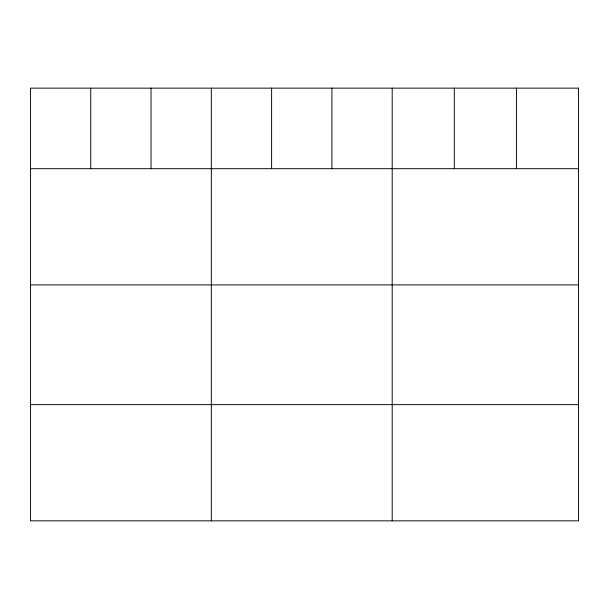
<?xml version="1.0" encoding="UTF-8"?>
<svg xmlns="http://www.w3.org/2000/svg" width="609" height="609" viewBox="0 0 609 609"><rect width="100%" height="100%" fill="white"/><g stroke="black" fill="none" stroke-linecap="round" stroke-linejoin="round"><path stroke-width="0.91" d="M30.45 168.685L578.55 168.685M30.45 284.898L578.55 284.898M30.45 404.642L578.55 404.642M516.432 88.145L516.432 168.685M454.314 88.145L454.314 168.685M392.196 88.145L392.196 520.855M331.905 88.145L331.905 168.685M271.614 88.145L271.614 168.685M211.323 88.145L211.323 520.855M151.032 88.145L151.032 168.685M90.741 88.145L90.741 168.685M578.55 88.145L30.45 88.145L30.45 520.855L578.55 520.855L578.55 88.145"/></g></svg>
